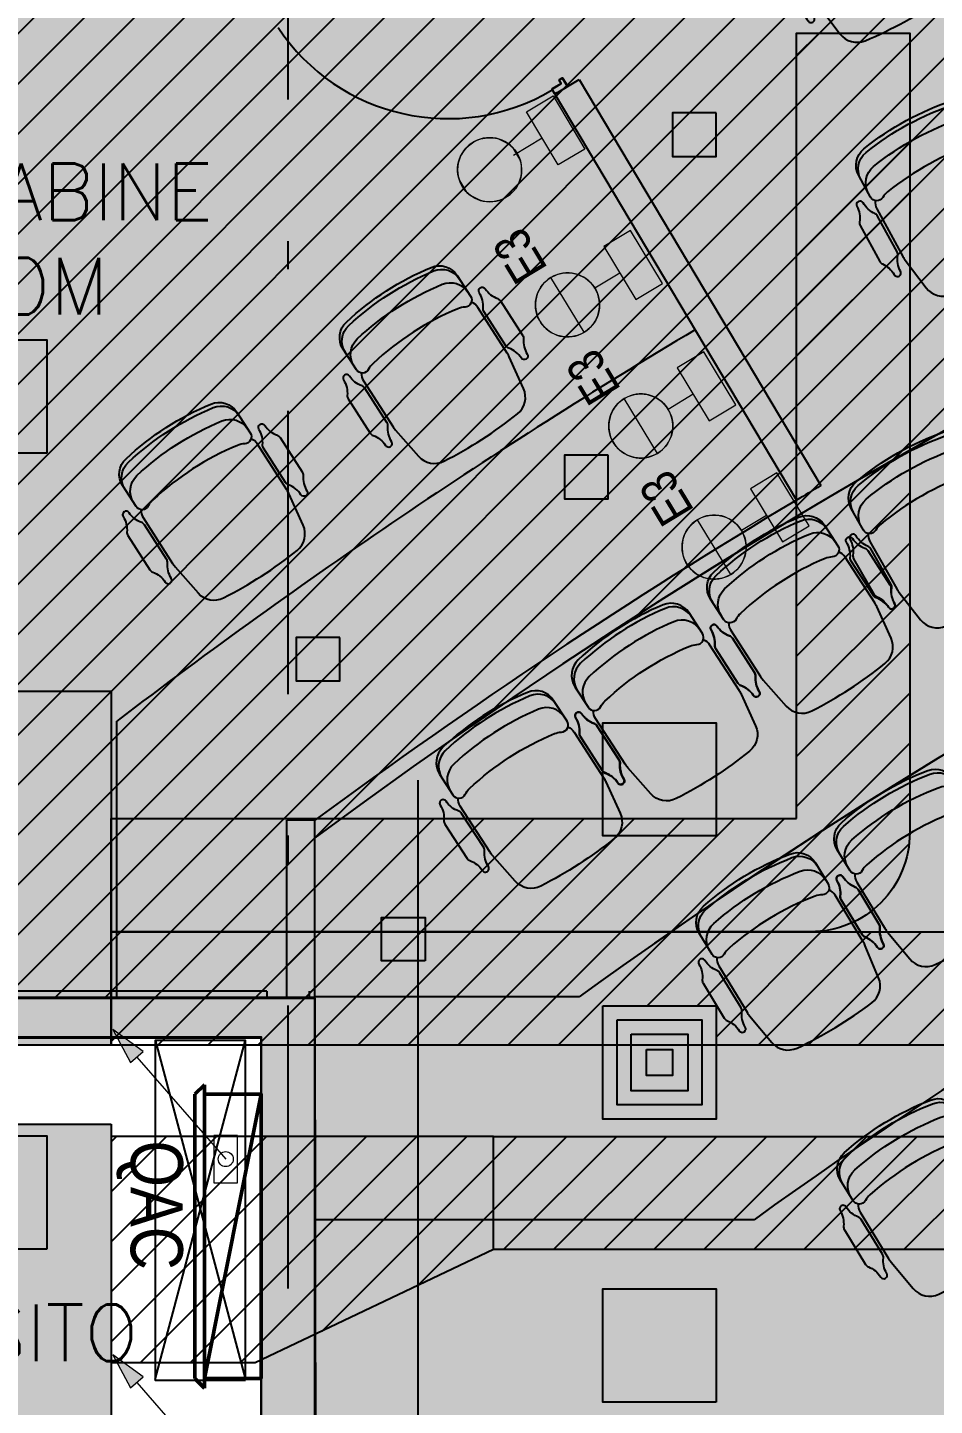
# Model space of a CAD drawing. Header units: millimetres. Extents: x 182 to 575, y -105 to 95.
# Drawn here: x 311.62 to 314.824, y 0.918 to 5.784 of the extents above; entities that cross this region are included whole.
import ezdxf

# ---------------------------------------------------------------- set-up
doc = ezdxf.new("R2010")
doc.units = ezdxf.units.MM
doc.header["$MEASUREMENT"] = 0
doc.linetypes.add('DASHDOT', pattern=[1, 0.5, -0.25, 0, -0.25])
for name, color, linetype, lineweight in [('2', 2, 'Continuous', 20), ('252', 252, 'Continuous', 20), ('3', 3, 'Continuous', 20), ('auxiliar eletrica am', 2, 'Continuous', 20), ('auxiliar eletrica vd', 3, 'Continuous', 20), ('eletroduto eletrica', 152, 'EL', 30), ('Quadros eletricos', 5, 'Continuous', 50), ('TEXTO ELETRICA', 2, 'Continuous', 20), ('Tomadas elétricas', 2, 'Continuous', 50)]:
    doc.layers.add(name, color=color, linetype=linetype, lineweight=lineweight)
for name, color, linetype in [('ar condicionado', 160, 'Continuous'), ('base', 253, 'Continuous'), ('CAIX', 1, 'Continuous'), ('construir', 10, 'Continuous'), ('Cota Nivel', 1, 'Continuous'), ('EIXOS', 31, 'DASHDOT'), ('eletrica', 200, 'Continuous'), ('FORRO', 253, 'Continuous'), ('LAY_2', 2, 'Continuous'), ('LUMINOTECNICA', 170, 'Continuous'), ('Mob', 252, 'Continuous'), ('PISO', 252, 'Continuous')]:
    doc.layers.add(name, color=color, linetype=linetype)
doc.styles.add('SIMPLEX', font='simplex', dxfattribs={"height": 0.2})
doc.styles.get("Standard").update_dxf_attribs({"font": 'romans.shx'})
doc.styles.add('TECNO', font='technic_.ttf', dxfattribs={"width": 0.7})
doc.linetypes.add('EL', pattern='A,0.5,-0.2,["EL",Standard,S=0.1,R=0,X=-0.08,Y=-0.05],-0.175', length=0.875)
doc.dimstyles.new('SA-25', dxfattribs={"dimtxt": 0.05, "dimasz": 0.05, "dimexe": 0.025, "dimexo": 0.05, "dimgap": 0.025, "dimtad": 1, "dimzin": 4, "dimdsep": 46, "dimtxsty": 'SIMPLEX', "dimblk": 'OBLIQUE', "dimcen": 0.025, "dimdle": 0.05, "dimclrt": 2, "dimaunit": 1, "dimadec": 3, "dimazin": 0, "dimtfac": 1, "dimtofl": 0, "dimtmove": 0, "dimatfit": 3, "dimldrblk": 'OPEN30', "dimfxl": 1, "dimtolj": 1, "dimtzin": 0, "dimarcsym": 0})
pattern_1 = [(45, (0, 0), (-0.08838834764831845, 0.08838834764831845), [])]

# ---------------------------------------------------------------- blocks, each defined once
blk = doc.blocks.new('XR_BL2_AND_MON-REV15$0$P2000501')
for points in [[(0.2314587047667374, -0.3620438604053149, 0.1493885917164537), (0.2399999999997817, -0.3340943380645101), (0.2399999999997817, -0.1415526186033702, 0.03723968718801749), (0.2388936352872406, -0.1267185733100149), (0.2207144483172669, -0.005523993514593428, 0.3422137777407059), (0.1542570756337298, 0.05795283096762915, 0.05155569645779766), (-0.1542570756337227, 0.05795283096763626, 0.3422137777407046), (-0.2207144483172669, -0.005523993514586323), (-0.2388936352872406, -0.1267185733100149, 0.03723968718801616), (-0.2399999999997817, -0.1415526186033702), (-0.2399999999997888, -0.3340943380645029, 0.1493885917164474), (-0.2314587047667445, -0.3620438604053007)], [(0.2399999999997746, -0.3969815234545919, -0.3626103794525137), (0.1783783783785111, -0.4707786710414936, -0.08991018037199824), (-0.1783783783785111, -0.4707786710414794, -0.3626103794525141), (-0.2399999999997817, -0.3969815234545848)], [(0.2399999999997746, -0.4530091583033524, -0.3626103794525137), (0.178378378378504, -0.526806305890247, -0.08991018037199797), (-0.1783783783785111, -0.526806305890247, -0.3626103794525144), (-0.2399999999997817, -0.4530091583033453)]]:
    blk.add_lwpolyline(points, format="xyb")
for points in [[(-0.2541211112838937, -0.1536075645563315, -0.1648511582363436), (-0.25, -0.1657673710160878), (-0.25, -0.3098795856517853, -0.1648511582363436), (-0.2541211112838937, -0.3220393921115345, 0.1620887611024389), (-0.2725000000000364, -0.3753234783339892, -1), (-0.2974999999996797, -0.3753234783339749, 0.1620887611024389), (-0.3158788887158224, -0.3220393921115345, -0.1648511582363436), (-0.319999999999709, -0.3098795856517853), (-0.3199999999997019, -0.1657673710160878, -0.1648511582363436), (-0.3158788887158153, -0.1536075645563386, 0.1620887611024389), (-0.2974999999996726, -0.1003234783338911, -1), (-0.2725000000000293, -0.1003234783338911, 0.1620887611024389)], [(0.2499999999999929, -0.1657673710160878), (0.25, -0.3098795856517924, 0.1648511582363436), (0.2541211112838866, -0.3220393921115345, -0.1620887611024389), (0.2725000000000364, -0.3753234783339821, 1), (0.2974999999996726, -0.3753234783339821, -0.1620887611024389), (0.3158788887158082, -0.3220393921115345, 0.1648511582363436), (0.3199999999997019, -0.3098795856517853), (0.3199999999997161, -0.165767371016095, 0.1648511582363436), (0.3158788887158153, -0.1536075645563386, -0.1620887611024389), (0.2974999999996655, -0.1003234783338911, 1), (0.2725000000000293, -0.1003234783338911, -0.1620887611024389), (0.2541211112838937, -0.1536075645563528, 0.1648511582363436)], [(-0.1783783783785111, -0.3680563058901853, 0.08991018037199824), (0.1783783783785111, -0.3680563058901924, 0.08627828856473259), (0.2025000000003274, -0.3592110635873311, -0.577350269189631), (0.2399999999997817, -0.3808616986816986), (0.2399999999997888, -0.468009158303218, -0.3626103794525137), (0.178378378378504, -0.5418063058901197, -0.08991018037199824), (-0.1783783783785111, -0.5418063058901268, -0.3626103794525141), (-0.2399999999997888, -0.468009158303218), (-0.2399999999997817, -0.3808616986816986, -0.5773502691896325), (-0.2025000000003345, -0.359211063587324, 0.08627828856473288)]]:
    blk.add_lwpolyline(points, format="xyb", close=True)
blk = doc.blocks.new('40x40-4000')
at = {"layer": 'LUMINOTECNICA', "ltscale": 0.8}
h = blk.add_hatch(color=81, dxfattribs=at)
h.dxf.hatch_style = 1
h.paths.add_polyline_path([(-0.2000000000000455, -0.2000000000000027), (0.1999999999999318, -0.2000000000000027), (0.1999999999999318, 0.200000000000003), (-0.2000000000000455, 0.200000000000003)])
blk.add_lwpolyline([(-0.2000000000000455, -0.2000000000000027), (0.1999999999999318, -0.2000000000000027), (0.1999999999999318, 0.200000000000003), (-0.2000000000000455, 0.200000000000003)], close=True, dxfattribs=at)
blk = doc.blocks.new('STH8960PTO')
at = {"layer": 'LUMINOTECNICA', "ltscale": 0.8}
h = blk.add_hatch(color=31, dxfattribs=at)
h.dxf.hatch_style = 1
h.paths.add_polyline_path([(-0.0767963966645766, 0.07679639666457572), (0.0767963966645766, 0.07679639666457572), (0.0767963966645766, -0.0767963966645775), (-0.0767963966645766, -0.0767963966645775)])
blk.add_lwpolyline([(-0.0767963966645766, 0.07679639666457572), (0.0767963966645766, 0.07679639666457572), (0.0767963966645766, -0.0767963966645775), (-0.0767963966645766, -0.0767963966645775)], close=True, dxfattribs=at)
blk = doc.blocks.new('GRELHA AR')
at = {"layer": 'ar condicionado', "color": 1}
for points in [[(-0.1999999999999886, 0.2000000000000029), (0.1999999999999886, 0.2000000000000029), (0.1999999999999886, -0.2000000000000028), (-0.1999999999999886, -0.2000000000000028)], [(-0.149930659056281, 0.1499306590562952), (0.149930659056281, 0.1499306590562952), (0.149930659056281, -0.1499306590562952), (-0.149930659056281, -0.1499306590562952)], [(-0.1002944467345515, 0.1002944467345657), (0.1002944467345515, 0.1002944467345657), (0.1002944467345515, -0.1002944467345656), (-0.1002944467345515, -0.1002944467345656)], [(-0.04592916650472034, 0.04592916650473458), (0.04592916650472034, 0.04592916650473458), (0.04592916650472034, -0.04592916650473453), (-0.04592916650472034, -0.04592916650473453)]]:
    blk.add_lwpolyline(points, close=True, dxfattribs=at)
blk = doc.blocks.new('_Oblique')
at = {"color": 0, "linetype": 'ByBlock', "lineweight": -2}
blk.add_line((-0.5, -0.5), (0.5, 0.5), dxfattribs=at)
blk = doc.blocks.new('*D87')
at = {"layer": 'Cota Nivel', "color": 0, "lineweight": -2, "transparency": 16777216}
for p, q in [((315.5734860804686, 6.396619821188319), (315.5734860804686, -2.303380178813869)), ((301.9891603734922, 6.346619821188316), (315.5984860804685, 6.346619821188319)), ((301.9891603734922, -2.253380178813871), (315.5984860804685, -2.253380178813869))]:
    blk.add_line(p, q, dxfattribs=at)
at = {"layer": 'Defpoints', "color": 0, "transparency": 16777216}
for p in [(301.9391603734922, 6.346619821188316), (301.9391603734922, -2.253380178813871), (315.5734860804686, -2.253380178813869)]:
    blk.add_point(p, dxfattribs=at)
at = {"layer": 'Cota Nivel', "color": 0, "lineweight": -2, "transparency": 16777216, "xscale": 0.05, "yscale": 0.05, "zscale": 0.05}
for p, rotation in [((315.5734860804686, 6.346619821188319), 90), ((315.5734860804686, -2.253380178813869), 270)]:
    blk.add_blockref('_Oblique', p, dxfattribs=dict(at, rotation=rotation))
at = {"layer": 'Cota Nivel', "color": 2, "transparency": 16777216, "insert": (315.4484860804685, 2.046619821187135), "char_height": 0.2, "attachment_point": 5, "rotation": 90, "style": 'SIMPLEX'}
blk.add_mtext('\\A1;8.60', dxfattribs=at)
blk = doc.blocks.new('_Open30')
at = {"color": 0, "linetype": 'ByBlock', "lineweight": -2}
for p, q in [((-1, 0.26794919), (0, 0)), ((0, 0), (-1, -0.26794919)), ((0, 0), (-1, 0))]:
    blk.add_line(p, q, dxfattribs=at)
blk = doc.blocks.new('desce')
at = {"layer": '252', "ltscale": 1.5}
blk.add_hatch(color=20, dxfattribs=at).paths.add_polyline_path([(22256.56795093678, 19281.25413494079), (22249.59562777635, 19277.53771806604), (22251.93775851749, 19274.85207567775)])
at = {"layer": '2', "color": 20}
blk.add_circle((22229.17853348554, 19257.36800740171), 1.590796222296536, dxfattribs=at)
at = {"layer": '3', "color": 20}
for p, q in [((22256.56795093678, 19281.25413494079), (22249.59562777635, 19277.53771806604)), ((22251.93775851748, 19274.85207567776), (22256.56795093678, 19281.25413494079)), ((22249.59562777635, 19277.53771806604), (22251.93775851748, 19274.85207567776)), ((22250.76669314688, 19276.19489687192), (22229.17853348554, 19257.36800740171))]:
    blk.add_line(p, q, dxfattribs=at)
blk = doc.blocks.new('INT-4WAY')
at = {"layer": 'auxiliar eletrica vd'}
h = blk.add_hatch(color=150, dxfattribs=at)
h.dxf.hatch_style = 1
h.paths.add_polyline_path([(0.1617187499999773, 0.4656249999825377, 1), (-0.1617187499999773, 0.4656249999825377)])
at = {"layer": 'auxiliar eletrica am', "ltscale": 1.8}
blk.add_lwpolyline([(-0.15625, 0), (0.15625, 0), (0.15625, 0.15625), (-0.15625, 0.15625)], close=True, dxfattribs=at)
at = {"layer": 'auxiliar eletrica vd', "color": 150}
for p, q in [((-0.1617187499999773, 0.4656249999825377), (0.1617187499999773, 0.4656249999825377)), ((0, 0.1562499999708962), (0, 0.3039062499825462))]:
    blk.add_line(p, q, dxfattribs=at)
blk.add_circle((0, 0.4656249999825377), 0.1617187500000023, dxfattribs=at)
for radius, start, end in [(0.1617187500000023, 0, 180), (0.1617187499999985, 180, 0)]:
    blk.add_arc((0, 0.4656249999825377), radius, start, end, dxfattribs=at)
at = {"layer": 'auxiliar eletrica vd', "color": 20, "ltscale": 1.5, "style": 'TECNO'}
blk.add_text('E3', height=0.1828124999999999, dxfattribs=at).set_placement((0.2072491311939757, 0.4533176685028479))
blk = doc.blocks.new('INTERRUPTOR NOVO')
at = {"layer": 'auxiliar eletrica vd'}
for points in [[(5678418.534824633, 6557199.210817122), (5678419.800337325, 6557196.557614591), (5678422.046948849, 6557204.942082951)], [(5678418.534824633, 6557199.210817122), (5678422.046948849, 6557204.942082951), (5678420.604323115, 6557204.207028424)], [(5678419.800337325, 6557196.557614591), (5678422.046948849, 6557195.098648006), (5678422.046948849, 6557204.942082951)], [(5678420.604323115, 6557204.207028424), (5678422.046948849, 6557204.942082951), (5678421.058611795, 6557204.502046943)], [(5678422.046948849, 6557204.942082951), (5678424.187046594, 6557205.167016285), (5678423.105176998, 6557205.167016285)], [(5678422.046948849, 6557204.942082951), (5678425.245274741, 6557204.942082951), (5678424.187046594, 6557205.167016285)], [(5678422.046948849, 6557195.098648006), (5678425.245274741, 6557195.098648006), (5678422.046948849, 6557204.942082951)], [(5678422.046948849, 6557204.942082951), (5678425.245274741, 6557195.098648006), (5678425.245274741, 6557204.942082951)], [(5678425.245274741, 6557204.942082951), (5678426.687900477, 6557204.207028424), (5678426.233611795, 6557204.502046943)], [(5678425.245274741, 6557204.942082951), (5678426.90284482, 6557204.042095829), (5678426.687900477, 6557204.207028424)], [(5678425.245274741, 6557204.942082951), (5678427.491886267, 6557203.483116367), (5678426.90284482, 6557204.042095829)], [(5678425.245274741, 6557204.942082951), (5678425.245274741, 6557195.098648006), (5678427.491886267, 6557203.483116367)], [(5678418.534824633, 6557199.210817122), (5678420.604323115, 6557204.207028424), (5678419.45944885, 6557203.062154159)], [(5678418.534824633, 6557199.210817122), (5678419.45944885, 6557203.062154159), (5678418.814833089, 6557201.874919617)], [(5678419.45944885, 6557203.062154159), (5678420.604323115, 6557204.207028424), (5678419.986834204, 6557203.67964307)], [(5678425.245274741, 6557195.098648006), (5678428.757398959, 6557200.829913835), (5678427.491886267, 6557203.483116367)], [(5678427.491886267, 6557203.483116367), (5678428.477390504, 6557201.874919617), (5678428.12779326, 6557202.607865478)], [(5678427.491886267, 6557203.483116367), (5678428.757398959, 6557200.829913835), (5678428.477390504, 6557201.874919617)], [(5678418.478203953, 6557200.291204051), (5678418.724394324, 6557201.619528424), (5678418.584197962, 6557201.096308477)], [(5678418.478203953, 6557200.291204051), (5678418.534824633, 6557199.210817122), (5678418.724394324, 6557201.619528424)], [(5678418.478203953, 6557199.749526905), (5678418.534824633, 6557199.210817122), (5678418.478203953, 6557200.291204051)], [(5678418.534824633, 6557199.210817122), (5678418.814833089, 6557201.874919617), (5678418.724394324, 6557201.619528424)], [(5678425.245274741, 6557195.098648006), (5678426.687900477, 6557195.833702533), (5678428.757398959, 6557200.829913835)], [(5678426.687900477, 6557195.833702533), (5678427.832774742, 6557196.978576798), (5678428.757398959, 6557200.829913835)], [(5678427.832774742, 6557196.978576798), (5678428.477390504, 6557198.165811339), (5678428.757398959, 6557200.829913835)], [(5678428.477390504, 6557198.165811339), (5678428.567829268, 6557198.421202532), (5678428.757398959, 6557200.829913835)], [(5678428.567829268, 6557198.421202532), (5678428.814019638, 6557199.749526905), (5678428.757398959, 6557200.829913835)], [(5678418.534824633, 6557199.210817122), (5678418.814833089, 6557198.165811339), (5678419.800337325, 6557196.557614591)], [(5678418.534824633, 6557199.210817122), (5678418.647445645, 6557198.68097692), (5678418.814833089, 6557198.165811339)], [(5678418.814833089, 6557198.165811339), (5678418.918514052, 6557197.915503349), (5678419.164430332, 6557197.432865478)], [(5678418.814833089, 6557198.165811339), (5678419.164430332, 6557197.432865478), (5678419.800337325, 6557196.557614591)], [(5678427.832774742, 6557196.978576798), (5678427.986231986, 6557197.201858472), (5678428.477390504, 6557198.165811339)], [(5678428.567829268, 6557198.421202532), (5678428.70802563, 6557198.944422478), (5678428.814019638, 6557199.749526905)], [(5678428.70802563, 6557198.944422478), (5678428.757398959, 6557199.210817122), (5678428.814019638, 6557199.749526905)], [(5678419.164430332, 6557197.432865478), (5678419.45944885, 6557196.978576798), (5678419.800337325, 6557196.557614591)], [(5678419.800337325, 6557196.557614591), (5678420.389378772, 6557195.998635127), (5678422.046948849, 6557195.098648006)], [(5678419.800337325, 6557196.557614591), (5678419.986834204, 6557196.361087887), (5678420.389378772, 6557195.998635127)], [(5678420.389378772, 6557195.998635127), (5678420.604323115, 6557195.833702533), (5678422.046948849, 6557195.098648006)], [(5678420.604323115, 6557195.833702533), (5678421.058611795, 6557195.538684014), (5678422.046948849, 6557195.098648006)], [(5678425.245274741, 6557195.098648006), (5678426.233611795, 6557195.538684014), (5678426.687900477, 6557195.833702533)], [(5678426.687900477, 6557195.833702533), (5678427.305389388, 6557196.361087887), (5678427.832774742, 6557196.978576798)], [(5678426.687900477, 6557195.833702533), (5678426.90284482, 6557195.998635127), (5678427.305389388, 6557196.361087887)], [(5678427.305389388, 6557196.361087887), (5678427.491886267, 6557196.557614591), (5678427.832774742, 6557196.978576798)], [(5678421.058611795, 6557195.538684014), (5678421.29671096, 6557195.409406716), (5678422.046948849, 6557195.098648006)], [(5678421.29671096, 6557195.409406716), (5678421.541249667, 6557195.292767735), (5678422.046948849, 6557195.098648006)], [(5678422.046948849, 6557195.098648006), (5678422.570168796, 6557194.958451645), (5678423.105176998, 6557194.87371467)], [(5678422.046948849, 6557195.098648006), (5678423.105176998, 6557194.87371467), (5678425.245274741, 6557195.098648006)], [(5678423.105176998, 6557194.87371467), (5678424.187046594, 6557194.87371467), (5678425.245274741, 6557195.098648006)], [(5678423.105176998, 6557194.87371467), (5678423.375273222, 6557194.852457635), (5678423.91695037, 6557194.852457635)], [(5678424.187046594, 6557194.87371467), (5678424.722054795, 6557194.958451645), (5678425.245274741, 6557195.098648006)]]:
    blk.add_hatch(color=150, dxfattribs=at).paths.add_polyline_path(points, flags=0)
at = {"layer": 'auxiliar eletrica am', "ltscale": 1.8}
blk.add_lwpolyline([(5678418.646111796, 6557185.120365479), (5678428.646111796, 6557185.120365479), (5678428.646111796, 6557190.120365479), (5678418.646111796, 6557190.120365479)], close=True, dxfattribs=at)
at = {"layer": 'auxiliar eletrica vd', "color": 150}
blk.add_line((5678423.646111796, 6557190.120365478), (5678423.646111796, 6557195.520365478), dxfattribs=at)
blk.add_circle((5678423.646111796, 6557200.020365478), 5.175000000000074, dxfattribs=at)
for radius, start, end in [(5.175000000000074, 0, 180), (5.174999999999951, 180, 0)]:
    blk.add_arc((5678423.646111796, 6557200.020365478), radius, start, end, dxfattribs=at)

msp = doc.modelspace()

# ---------------------------------------------------------------- hatches: boundary and pattern name
at = {"layer": 'ar condicionado'}
h = msp.add_hatch(dxfattribs=at)
h.set_pattern_fill('ANSI31', color=256)
h.set_pattern_definition(pattern_1)
edge = h.paths.add_edge_path()
edge.add_line((325.2408181948683, 1.818156453796354), (325.2408181948683, 5.764686020607725))
edge.add_line((325.2408181948683, 5.764686020607725), (324.8408181948683, 5.764686020607725))
edge.add_line((324.8408181948683, 5.764686020607725), (324.8408181948683, 1.86815645379636))
edge.add_line((324.8408181948683, 1.868156453796359), (313.2662143223811, 1.868156453799031))
edge.add_line((313.2662143223811, 1.868156453799031), (313.266214322381, 1.468156453799054))
edge.add_line((313.266214322381, 1.468156453799054), (324.8908181948682, 1.468156453796355))
edge.add_arc((324.8908181948683, 1.818156453796355), 0.3499999999999994, 269.9999999999814, 359.9999999999999)
edge = h.paths.add_edge_path()
edge.add_line((318.9991081393364, 2.540674386200975), (318.9991081393364, 5.764686020607725))
edge.add_line((318.9991081393364, 5.764686020607725), (318.5991081393365, 5.764686020607725))
edge.add_line((318.5991081393365, 5.764686020607725), (318.5991081393365, 2.59067438620098))
edge.add_line((318.5991081393365, 2.59067438620098), (311.9155954529217, 2.590674386203651))
edge.add_line((311.9155954529217, 2.590674386203651), (311.9155954529215, 2.190674386203674))
edge.add_line((311.9155954529215, 2.190674386203674), (313.6529539680037, 2.190674386202978))
edge.add_line((313.6529539680037, 2.190674386202978), (313.6529539680037, 2.329257796971802))
edge.add_line((313.6529539680037, 2.329257796971802), (314.0529539680037, 2.329257796971802))
edge.add_line((314.0529539680037, 2.329257796971802), (314.0529539680037, 2.190674386202818))
edge.add_line((314.0529539680037, 2.190674386202818), (318.6491081393363, 2.190674386200975))
edge.add_arc((318.6491081393364, 2.540674386200974), 0.3499999999999983, 269.9999999999814, 360.0000000000003)
edge = h.paths.add_edge_path(flags=17)
edge.add_line((314.7372675121255, 2.940674386203673), (314.7372675121255, 3.982065408738224))
edge.add_line((314.7372675121255, 3.982065408738224), (314.3372675121254, 4.671910885795708))
edge.add_line((314.3372675121254, 4.671910885795708), (314.3372675121255, 2.990674386203672))
edge.add_line((314.3372675121255, 2.990674386203672), (311.9155954529217, 2.990674386206345))
edge.add_line((311.9155954529217, 2.990674386206345), (311.9155954529215, 2.590674386206368))
edge.add_line((311.9155954529215, 2.590674386206368), (314.3872675121247, 2.590674386203668))
edge.add_arc((314.3872675121255, 2.940674386203662), 0.3499999999999948, 269.9999999998697, 360.0000000000018)
h.paths.add_polyline_path([(313.2662143223811, 1.868156453799031), (311.9155954529235, 1.868156453799031), (311.9155954529235, 1.068156453799982), (312.4246610708187, 1.068156453799982), (313.266214322381, 1.468156453799006)])
h.paths.add_polyline_path([(314.7372675121254, 5.764686020607725), (314.3372675121254, 5.764686020607725), (314.3372675121254, 4.671910885795707), (314.7372675121255, 3.982065408738225)], flags=17)
h.paths.add_polyline_path([(318.9991061425831, 1.468156453797723), (318.5991061425831, 1.468156453797816), (318.5991061425831, -1.498714988798566), (318.9991061425831, -1.498714988798564)])
h = msp.add_hatch(color=256, dxfattribs=at)
h.dxf.hatch_style = 1
h.paths.add_polyline_path([(311.9155954529215, 3.440674386203674), (311.9155954529215, 2.190674386203674), (310.8035954529216, 2.190674386203674), (310.8035954529216, 3.440674386203674)])
h = msp.add_hatch(color=256, dxfattribs=at)
h.dxf.hatch_style = 1
h.paths.add_polyline_path([(311.9155954529235, 1.910956829187854), (311.9155954529235, 0.6609568291878536), (310.8035954529236, 0.6609568291878536), (310.8035954529236, 1.910956829187854)])
at = {"layer": 'base'}
msp.add_hatch(color=256, dxfattribs=at).paths.add_polyline_path([(307.4858289241836, 2.119123181754535), (307.4858289240813, 3.865988842348841), (307.3158289241836, 3.865988842348809), (307.3158289241836, 3.775988842348806), (307.3458289240839, 3.775988842348809), (307.3458289241811, 0.3222575211602461), (307.3158289241836, 0.3222575211602532), (307.3158289241836, 0.2322575211602498), (307.4858289241836, 0.2322575211602214), (307.4858289241836, 1.979123181754527), (310.5454553184682, 1.979123181754527), (310.5454553184682, -2.180866180419727), (309.0578935373658, -2.180866180419731), (309.0578935373658, -2.320866180421557), (310.7354553184718, -2.320866180421554), (310.7354553184718, -2.180866180419727), (310.6854553184681, -2.180866180419727), (310.6854553184681, -0.41913364121854), (312.4458191932408, -0.4191336412185453), (312.4458191932408, -1.921603018652144), (312.5408191932695, -1.826603018623418), (312.6358191932409, -1.921603018594782), (312.6358191932409, 2.359132412701557), (311.5354553184695, 2.359132412701541), (311.5354553184682, 2.219132412701452), (312.4458191932408, 2.219132412701454), (312.4458191932408, -0.2791336412185448), (310.6854553184681, -0.2791336412185359), (310.6854553184681, 2.219132412701555), (310.7354553184678, 2.219132412701555), (310.7354553184681, 2.359132412701552), (310.6854553184681, 2.359132412701548), (310.6854553184681, 6.279132912693206), (312.186555124529, 6.27913291269321), (312.1165551245298, 6.349132912693206), (312.1865551245295, 6.419132912693203), (309.0578935373658, 6.41913291269321), (309.0578935373658, 6.27913291269321), (310.5454553184682, 6.279132912693206), (310.5454553184682, 2.119123181754524)])
at = {"layer": 'construir'}
h = msp.add_hatch(dxfattribs=at)
h.set_pattern_fill('ANSI31', color=256)
h.set_pattern_definition(pattern_1)
edge = h.paths.add_edge_path()
edge.add_line((325.0408201916215, 7.014133349590232), (325.0408201916216, 8.43161986440583))
edge.add_line((325.0408201916216, 8.43161986440583), (321.9241101846069, 8.43161986440583))
edge.add_line((321.9241101846069, 8.43161986440583), (321.9241101845987, 8.521619864414161))
edge.add_line((321.9241101845987, 8.521619864414161), (312.6108191933504, 8.521619864414163))
edge.add_line((312.6108191933504, 8.521619864414163), (312.6108191932412, 6.700883933114084))
edge.add_line((312.6108191932412, 6.700883933114084), (312.9650823550651, 6.346620771290246))
edge.add_line((312.9650823550651, 6.346620771290246), (312.5358191932409, 5.917355774314268))
edge.add_line((312.5358191932409, 5.917355774314268), (312.1491287176586, 6.271619864401997))
edge.add_line((312.1491287176586, 6.271619864401997), (310.7127626092837, 6.272858951710851))
edge.add_line((310.7127626092837, 6.272858951710851), (310.7127626092839, 2.360371500010061))
edge.add_line((310.7127626092839, 2.360371500010061), (312.6358191932474, 2.361240117580409))
edge.add_line((312.6358191932474, 2.361240117580409), (312.6358191932479, 2.923049033539996))
edge.add_arc((325.0259085088563, -13.79343850899647), 20.80757720179194, 89.9589391617904, 126.54546360761299, ccw=False)
at = {"layer": 'FORRO', "transparency": 33554602}
h = msp.add_hatch(color=256, dxfattribs=at)
h.dxf.hatch_style = 1
h.paths.add_polyline_path([(315.0650847492598, 5.908213660069121), (319.215084717786, 5.908213660068781), (319.215084717786, -2.158380135598293), (317.2461070110831, -2.158380135597951), (317.2753289288228, -2.203379228712675), (337.1665560314195, -2.20337922871272), (337.4408191932478, -1.929116066887158), (337.4408191932478, 2.351619364409158), (339.3688777739594, 2.383739342067618), (339.3688777739594, 6.276611087310523), (337.9375008917352, 6.276611087310523), (337.5408191932476, 5.879929388818423), (337.0811997854739, 6.353690932215781), (337.470819193245, 6.743310339986635), (337.4708191932449, 8.52161986441189), (312.6108191933504, 8.431619864406855), (312.6358191932409, 6.718310339985073), (313.0004386010125, 6.353690932213509), (312.5478902610603, 5.887000456630687), (312.1416156693674, 6.27913291269321), (310.685455318468, 6.276619864402107), (310.685455318468, 2.356619364410392), (312.6358191932409, 2.35661936441039), (312.6408191932421, -1.929116066887162), (312.9150823550676, -2.203379228712663), (317.2753289288228, -2.203379228712673), (317.2461070110831, -2.158380135597952), (315.0650847492598, -2.158380135597953)])
h.paths.add_polyline_path([(319.215084717786, 5.90821366006878), (324.6165551245334, 5.90821366006878), (324.6165551245334, -2.158380135598293), (319.215084717786, -2.158380135598293)], flags=17)
h.paths.add_polyline_path([(325.4650852587098, 5.90821366006878), (330.8665556654572, 5.90821366006878), (330.8665556654572, -2.158380135598293), (325.4650852587098, -2.158380135598293)], flags=16)
h.paths.add_polyline_path([(330.8665556654572, 5.90821366006878), (335.0165536372313, 5.908213660069121), (335.0165536372313, -2.158380135597953), (330.8665556654572, -2.158380135598293)], flags=16)

# ---------------------------------------------------------------- linework, layer by layer
at = {"layer": 'ar condicionado'}
for p, q in [((313.2662143223811, 1.868156453799031), (311.9155954529235, 1.868156453799031)), ((313.2662143223831, 1.468156453800006), (312.4246610708187, 1.068156453799982)), ((312.4246610708187, 1.068156453799982), (311.9155954529235, 1.068156453799982))]:
    msp.add_line(p, q, dxfattribs=at)
for points in [[(318.5991081393365, 2.59067438620098), (318.5991081393365, 5.764686020607725), (318.9991081393364, 5.764686020607725), (318.9991081393364, 2.540674386200975, -0.4142135623732569), (318.6491081393362, 2.190674386200975), (311.9155954529215, 2.190674386203674), (311.9155954529217, 2.590674386203652)], [(314.3372675121255, 2.990674386203672), (314.3372675121255, 5.764686020607725), (314.7372675121255, 5.764686020607725), (314.7372675121255, 2.940674386203668, -0.4142135623732569), (314.3872675121253, 2.590674386203668), (311.9155954529215, 2.590674386206368), (311.9155954529216, 2.990674386206345)], [(324.8408181948683, 1.868156453796359), (324.8408181948683, 5.764686020607725), (325.2408181948683, 5.764686020607725), (325.2408181948683, 1.818156453796355, -0.4142135623732569), (324.8908181948681, 1.468156453796355), (313.266214322381, 1.468156453799054), (313.2662143223811, 1.868156453799031)]]:
    msp.add_lwpolyline(points, format="xyb", close=True, dxfattribs=at)
for points in [[(311.9155954529215, 3.440674386203674), (311.9155954529215, 2.190674386203674), (310.8035954529216, 2.190674386203674), (310.8035954529216, 3.440674386203674)], [(311.9155954529235, 1.910956829187854), (311.9155954529235, 0.6609568291878536), (310.8035954529236, 0.6609568291878536), (310.8035954529236, 1.910956829187854)]]:
    msp.add_lwpolyline(points, close=True, dxfattribs=at)
at = {"layer": 'auxiliar eletrica am', "ltscale": 1.8, "elevation": -195.1659522324309}
msp.add_lwpolyline([(312.3621486897632, 1.704076503960989), (312.3621486897632, 1.871417510947383), (312.2784781862701, 1.871417510947383), (312.2784781862701, 1.704076503960989)], close=True, dxfattribs=at)
at = {"layer": 'base'}
for p, q in [((312.4658191932524, 2.381240117575372, 195.1659522324309), (310.6904553310026, 2.381240117575373, 195.1659522324309)), ((312.6358191932409, 2.35661936441039, 195.1659522324309), (311.5354553184695, 2.356619364410392, 195.1659522324309)), ((312.4658191932524, 2.381240117575372, 195.1659522324309), (312.4658191932524, 2.35661936441039, 195.1659522324309)), ((312.6158191932525, 2.381240117575372, 195.1659522324309), (312.6158191932525, 2.35661936441039, 195.1659522324309)), ((312.6358191932409, -1.924116066886826, 195.1659522324309), (312.6358191932409, 2.35661936441039, 195.1659522324309)), ((311.5354553184682, 2.216619364410292, 195.1659522324309), (312.4458191932408, 2.21661936441029, 195.1659522324309)), ((312.0708185682454, 1.009118588897024), (312.3908188182447, 2.20911858889775)), ((312.0708185682454, 2.209118588897752), (312.3908188182447, 1.009118588897023)), ((312.4458191932408, -0.2816466895097296, 195.1659522324309), (312.4458191932408, 2.21661936441029, 195.1659522324309))]:
    msp.add_line(p, q, dxfattribs=at)
for points in [[(310.6854553184681, -0.41913364121854), (312.4458191932408, -0.4191336412185453), (312.4458191932408, -1.921603018652144), (312.5408191932695, -1.826603018623418), (312.6358191932409, -1.921603018594782), (312.6358191932409, 2.359132412701557), (311.5354553184695, 2.359132412701541)], [(311.5354553184682, 2.219132412701452), (312.4458191932408, 2.219132412701454), (312.4458191932408, -0.2791336412185448), (310.6854553184681, -0.2791336412185359)], [(312.3908188182447, 1.006619364409685), (312.3908188182447, 2.206619364410413), (312.0708185682449, 2.206619364410415), (312.0708185682449, 1.006619364409687), (312.3908188182447, 1.006619364409685)]]:
    msp.add_lwpolyline(points, dxfattribs=at)
at = {"layer": 'CAIX', "extrusion": (-2.289818867464211e-05, -4.813649809829797e-07, 0.9999999997377207)}
msp.add_line((313.4827166643778, 5.549543262452899), (313.485277089377, 5.545248597281905), dxfattribs=at)
at = {"layer": 'CAIX', "extrusion": (-2.289818867464211e-05, -4.813649809829797e-07, 0.9999999997377207), "elevation": -0.007172203780870611}
msp.add_lwpolyline([(313.5111364368951, 5.605372211031779, 0.4142135623730971), (313.5089428046806, 5.605927168694651), (313.4988073801135, 5.599884556896401, 0.4142135623730943), (313.4982524223708, 5.597690924702053), (313.5047047030404, 5.586868352245658, -0.414213562373095), (313.5044272237541, 5.585771535935038), (313.4738491618806, 5.567541282607094, 0.414213562373095), (313.4732942041379, 5.565347650412743), (313.4818972450085, 5.550917553841566, 0.4142135623730995), (313.4840908772231, 5.550362596178696), (313.4895880571371, 5.553639945241656), (313.4891783885044, 5.554327092730972), (313.4836812085901, 5.551049743668014, -0.4142135623730995), (313.4825843928977, 5.551327222712897), (313.4739813520271, 5.565757319284071, -0.414213562373095), (313.4742588304836, 5.566854135167801), (313.5048368923572, 5.585084388495747, 0.414213562373095), (313.5053918501299, 5.58727802064007), (313.49893956946, 5.598100593096464, -0.4142135623730943), (313.4992170487464, 5.599197409407085), (313.5093524733135, 5.605240021205334, -0.4142135623730971), (313.5104492898058, 5.60496254263737), (313.526733617185, 5.5776484312419, -0.4142135623730906), (313.5264561378987, 5.576551614931276), (313.5209589579842, 5.573274265868375), (313.5213686266172, 5.572587118379059), (313.5268658065315, 5.57586446744196, 0.4142135623730906), (313.5274207642743, 5.578058099636306)], format="xyb", close=True, dxfattribs=at)
at = {"layer": 'CAIX', "extrusion": (-2.289818867464211e-05, -4.813649809829797e-07, 0.9999999997377207)}
msp.add_arc((313.1052425251095, 6.182689977563073, -0.007172203780870608), 0.7199999999999918, 213.5891713561791, 300.8028617562285, dxfattribs=at)
at = {"layer": 'construir'}
for p, q in [((313.4827166643778, 5.549543262452847, 8.82706360758958e-06), (313.5686100964536, 5.600751839139056)), ((313.5686100964537, 5.600751839139083), (314.4234616541768, 4.166887846820783)), ((313.4827166643778, 5.549543262452844), (314.3375682221009, 4.115679270134562)), ((312.6358191932474, 2.984848713379392, 195.1659522324309), (312.5358191932474, 2.984848713379392, 195.1659522324309))]:
    msp.add_line(p, q, dxfattribs=at)
for points in [[(311.9358191932474, 2.361240117580409), (311.9358191932474, 3.334758429855754)], [(312.5358191932474, 2.361240117580409), (312.5358191932474, 2.984848713379392)], [(312.6358191932474, 2.361240117580409), (312.6358191932474, 2.984848713379392)], [(310.685455318468, 2.356619364410392), (312.6358191932409, 2.35661936441039), (312.6358191932409, -1.924116066886826), (312.9150823550676, -2.203379228712665), (318.3740055710418, -2.203380135594388), (318.4184146597704, -2.201520631832581), (318.7808189747288, -1.839116316875051), (318.8008191932436, -1.839116316875051), (319.1666659657617, -2.204961641385752), (319.2076257688336, -2.203496235601678), (321.9158023642926, -2.203496235601678), (321.9158023642926, -2.158380135597953), (324.7115551245338, -2.158380135597953), (325.0408182863662, -1.829115160007577), (325.3700832619566, -2.158380135597953), (328.1658191932424, -2.158380135598865), (328.1658191932434, -2.203496235599861), (330.8740126176549, -2.20349623560168), (330.9145139870739, -2.205421273053336), (331.291470008357, -1.829766881998413)]]:
    msp.add_lwpolyline(points, dxfattribs=at)
for radius, start, end in [(20.85128580752016, 53.49254067129254, 126.507452502582), (21.60128580752016, 120.8028617629999, 127.3496034162494), (20.90128580752016, 120.5287350961986, 120.8028617630004), (20.90128580752016, 120.8028617630004, 126.4060701025615)]:
    msp.add_arc((325.0408191932519, -13.83715245792992), radius, start, end, dxfattribs=at)
at = {"layer": 'EIXOS', "linetype": 'DASHDOT', "ltscale": 2}
msp.add_line((312.5408201916216, -4.969553672811573), (312.5408201916216, 11.81327253067661), dxfattribs=at)
at = {"layer": 'eletroduto eletrica', "color": 92, "ltscale": 1.3, "elevation": -195.1659522324309}
msp.add_lwpolyline([(312.2115417834599, 0.3654024280318095, -0.8294191660539857), (313.6529539680037, 7.1292577969718), (336.4286864152395, 7.1292577969718, -0.8689604311788465), (337.4458191932454, -0.4867442553442363, -1.17596811124669)], format="xyb", dxfattribs=at)
at = {"layer": 'eletroduto eletrica', "color": 92, "ltscale": 1.3}
msp.add_arc((318.4799287685086, 17.29414799035214, -195.1659522324309), 11.51519720248623, 242.2670602326842, 271.5118792025403, dxfattribs=at)
at = {"layer": 'FORRO', "color": 2}
msp.add_line((313.0008188865968, -2.203379228712611), (313.0008188865968, 3.125825640210559), dxfattribs=at)
at = {"layer": 'FORRO', "color": 2, "elevation": 195.1659522324309}
msp.add_lwpolyline([(310.685455318468, 6.276619864402107), (310.685455318468, 2.356619364410392), (312.6358191932409, 2.35661936441039), (312.6408191932421, -1.929116066887163), (312.9150823550676, -2.203379228712665), (337.1665560314195, -2.20337922871272), (337.4408191932478, -1.929116066887165), (337.4408191932478, 2.351619364409158), (339.3688777739594, 2.383739342067617), (339.3688777739594, 6.276611087310523), (337.9375008917352, 6.276611087310523), (337.5408191932476, 5.879929388818423), (337.0811997854739, 6.35369093221578), (337.470819193245, 6.743310339986632), (337.4708191932449, 8.52161986441189), (312.6108191933504, 8.431619864406855), (312.6358191932409, 6.718310339985073), (313.0004386010125, 6.353690932213509), (312.5478902610603, 5.887000456630687), (312.1416156693674, 6.27913291269321)], close=True, dxfattribs=at)
at = {"layer": 'LAY_2'}
for p, q in [((313.4827166643778, 5.549543262452847, 8.82706360758958e-06), (313.5686100964536, 5.600751839139056)), ((313.5686100964537, 5.600751839139083), (314.4234616541768, 4.166887846820783)), ((313.4827166643778, 5.549543262452844), (314.3375682221009, 4.115679270134562)), ((312.6358191932474, 2.984848713379392, 195.1659522324309), (312.5358191932474, 2.984848713379392, 195.1659522324309))]:
    msp.add_line(p, q, dxfattribs=at)
for points in [[(311.9358191932474, 2.36124011758041), (311.9358191932474, 3.334758429855754)], [(312.5358191932474, 2.36124011758041), (312.5358191932474, 2.984848713379392)], [(312.6358191932474, 2.36124011758041), (312.6358191932474, 2.984848713379392)]]:
    msp.add_lwpolyline(points, dxfattribs=at)
for radius, start, end in [(21.60128580752016, 120.8028617629998, 127.3496034162494), (20.90128580752016, 120.5287350961985, 120.8028617630004), (20.90128580752016, 120.8028617630004, 126.4060701025615)]:
    msp.add_arc((325.0408191932519, -13.83715245792992), radius, start, end, dxfattribs=at)
at = {"layer": 'PISO'}
for p, q in [((313.5692704635583, 2.36124011758041, 195.1659522324309), (312.6358191932474, 2.361240117580409, 195.1659522324309)), ((314.1870404103661, 1.573838982961261, 195.1659522324309), (312.6358191932409, 1.573838982961147, 195.1659522324309)), ((314.1870404103661, 1.573838982961261, 195.1659522324309), (312.6358191932409, 1.573838982961147, 195.1659522324309))]:
    msp.add_line(p, q, dxfattribs=at)
for centre, radius, start, end in [((325.0408191932453, -13.83715245792992), 20.85128580752016, 57.49474685120519, 122.5052531487948), ((324.8561986302147, -13.2548924471808), 19.26806538600744, 90.04573250638417, 125.8584091127446), ((324.8561986302147, -13.2548924471808), 19.26806538600744, 90.04573250638417, 124.8862940484535), ((324.8561986302147, -13.2548924471808), 18.26806538600743, 90.04823591963454, 125.7347252807233), ((324.8561986302147, -13.2548924471808), 18.26806538600743, 90.04823591963454, 125.7347252807233), ((324.8561986302147, -13.25489244718045), 17.26806538600712, 90.051029280144, 125.7101263624627), ((324.8561986302147, -13.25489244718045), 17.26806538600712, 90.051029280144, 125.7101263624627)]:
    msp.add_arc(centre, radius, start, end, dxfattribs=at)
at = {"layer": 'Quadros eletricos'}
for p, q in [((312.2115417834599, 2.016775486091847, -195.1659522324309), (312.2450099848572, 2.050243687489125, -195.1659522324309)), ((312.2450099848572, 2.016775486091847, -195.1659522324309), (312.2450099848572, 2.050243687489125, -195.1659522324309)), ((312.2115417834599, 1.012729444173488, -195.1659522324309), (312.2115417834599, 2.016775486091847, -195.1659522324309)), ((312.2450099848572, 1.012729444173488, -195.1659522324309), (312.4458191932409, 2.016775486091847, -195.1659522324309)), ((312.2450099848572, 0.9792612427762089, -195.1659522324309), (312.2115417834599, 1.012729444173488, -195.1659522324309)), ((312.2450099848572, 1.012729444173488, -195.1659522324309), (312.2450099848572, 0.9792612427762089, -195.1659522324309))]:
    msp.add_line(p, q, dxfattribs=at)
at = {"layer": 'Quadros eletricos', "elevation": -195.1659522324309}
msp.add_lwpolyline([(312.4458191932409, 1.012729444173488), (312.4458191932409, 2.016775486091847), (312.2450099848572, 2.016775486091847), (312.2450099848572, 1.012729444173488)], close=True, dxfattribs=at)

# ---------------------------------------------------------------- block references
at = {"layer": 'ar condicionado'}
msp.add_blockref('GRELHA AR', (313.8529539680037, 2.129257796971799, 97.58297611621545), dxfattribs=at)
at = {"layer": 'auxiliar eletrica am', "xscale": 0.0167048160224167, "yscale": 0.0167048160224167, "zscale": 0.0167048160224167, "rotation": 90}
for p in [(634.0112756999392, -369.5465907238764, -195.1659522324309), (634.0112756999392, -370.6959407609772, -195.1659522324309)]:
    msp.add_blockref('desce', p, dxfattribs=at)
at = {"layer": 'eletrica', "xscale": 0.7, "yscale": 0.7, "zscale": 0.7, "rotation": 121.1865478478906}
for p in [(313.8068495345993, 4.973635492777134), (314.0657626190788, 4.545892562168888), (314.3246757035582, 4.118149631560641)]:
    msp.add_blockref('INT-4WAY', p, dxfattribs=at)
at = {"layer": 'LUMINOTECNICA', "xscale": -1}
for name, p in [('STH8960PTO', (313.9761575713391, 5.405927594791138, 97.58297611621545)), ('40x40-4000', (311.4879982548468, 4.481601223391365)), ('STH8960PTO', (313.5943327926853, 4.196762115775231, 97.58297611621545)), ('STH8960PTO', (312.6465384220834, 3.553566228707477, 97.58297611621545)), ('40x40-4000', (313.8529539680036, 3.129257796971799, 97.58297611621545)), ('40x40-4000', (311.4879982548468, 1.669987670578578)), ('40x40-4000', (313.8529539680036, 1.129257796971799, 97.58297611621545))]:
    msp.add_blockref(name, p, dxfattribs=at)
at = {"layer": 'LUMINOTECNICA', "rotation": 180}
msp.add_blockref('STH8960PTO', (312.9480857461403, 2.564733048594007), dxfattribs=at)
at = {"layer": 'Mob'}
for p, rotation in [((314.6869850167887, 5.862697261433297, -195.1659522324309), 208.6014526127114), ((314.9914971717003, 4.966035239962706), 208.6014526127114), ((313.1899570368348, 4.385154316513741), 212.7517705517532), ((312.4114032336881, 3.902494702234414), 212.7517705517532), ((314.9703062503863, 3.796874794410824, 195.1659522324309), 209.6014526127114), ((314.4887109193301, 3.503263010020687, 195.1659522324309), 212.9005367684157), ((314.9287438381859, 2.604499914738986, 251.106857018822), 211.1796294310835), ((314.4410812604173, 2.309397881123924, 251.106857018822), 211.1796294310835), ((314.9408616038405, 1.440976877202091, 251.106857018822), 211.4736272729652)]:
    msp.add_blockref('XR_BL2_AND_MON-REV15$0$P2000501', p, dxfattribs=dict(at, rotation=rotation))
at = {"layer": 'Mob', "xscale": -1, "rotation": 212.9005367684162}
for p in [(314.0101304971043, 3.193649090013956, 195.1659522324309), (313.5317512759131, 2.884591551570203, 195.1659522324309)]:
    msp.add_blockref('XR_BL2_AND_MON-REV15$0$P2000501', p, dxfattribs=at)
at = {"layer": 'Tomadas elétricas', "color": 10, "xscale": -0.021875, "yscale": 0.021875, "zscale": 0.021875, "rotation": 120.8028617629915}
msp.add_blockref('INTERRUPTOR NOVO', (59908.72008583273, 180151.1956977664), dxfattribs=at)

# ---------------------------------------------------------------- texts
at = {"layer": 'LAY_2', "char_height": 0.2, "attachment_point": 1}
for s, insert in [('CABINE SOM', (311.3402189801336, 5.304225553528077, 195.1659522324309)), ('DEPÓSITO', (310.7336713181128, 1.274419917972235))]:
    msp.add_mtext_dynamic_manual_height_columns(s, width=1.519983150044823, gutter_width=1, heights=[0], dxfattribs=dict(at, insert=insert))
at = {"layer": 'TEXTO ELETRICA', "style": 'TECNO'}
msp.add_text('QAC', height=0.1840751076850325, rotation=270, dxfattribs=at).set_placement((311.9848204539064, 1.853582755456117, -195.1659522324309))

# ---------------------------------------------------------------- dimensions: what is measured, and where the dimension line sits
at = {"layer": 'Cota Nivel'}
dim = msp.add_linear_dim(base=(315.5734860804686, -2.253380178813869), p1=(301.9391603734921, 6.346619821188312), p2=(301.9391603734921, -2.25338017881387), angle=90, dimstyle='SA-25', override={"dimtmove": 1}, dxfattribs=at)
dim.commit()
dim.dimension.update_dxf_attribs({"geometry": '*D87', "text_midpoint": (315.4484860804685, 2.046619821187135)})

doc.saveas('drawing.dxf')
